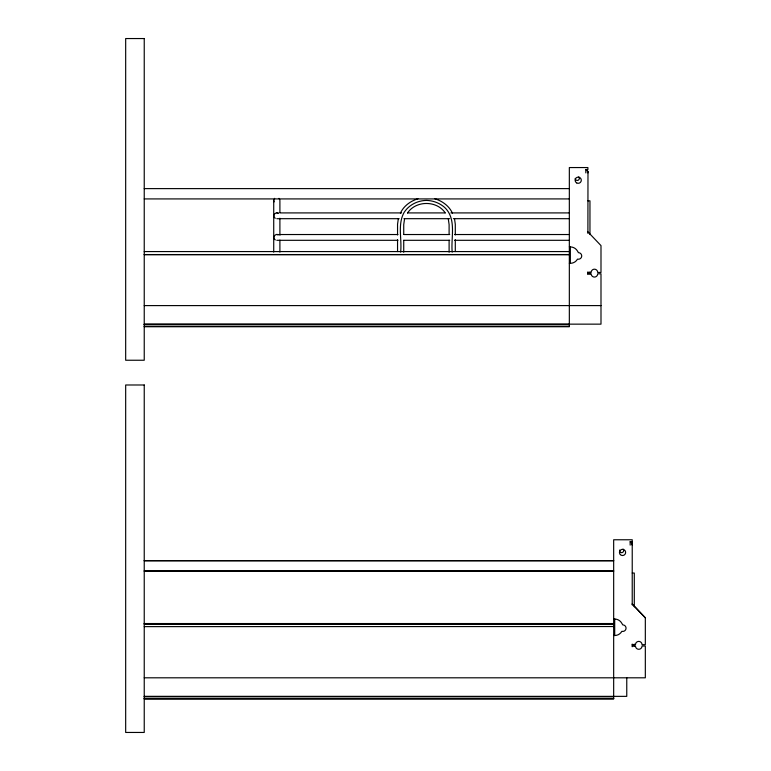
<?xml version="1.0" encoding="UTF-8"?>
<svg xmlns="http://www.w3.org/2000/svg" width="771" height="771" viewBox="0 0 771 771"><rect width="100%" height="100%" fill="white"/><g stroke="black" fill="none" stroke-linecap="round" stroke-linejoin="round"><path stroke-width="1.16" d="M588.003 172.164C588.003 173.735 588.003 169.427 586.191 169.601M632.345 544.374C632.172 546.138 632.538 542.331 631.189 542.148M273.724 252.117L273.724 200.402L274.63 198.34M398.347 218.607L397.547 224.265L397.547 234.953M404.534 218.983L403.734 224.64L403.734 234.239M400.428 213.143C403.647 206.011 410.558 201 417.949 198.793M407.522 213.008C415.897 200.296 436.945 200.296 445.32 213.008M278.206 212.912C274.9 211.726 271.864 216.458 275.276 218.299M278.206 234.529C274.9 233.343 271.864 238.075 275.276 239.916M585.835 172.906L585.835 169.504L587.897 169.504L587.897 167.558L569.335 167.558L569.335 326.731L144.235 326.731M144.235 188.616L569.335 188.616M144.235 198.918L569.335 198.918M587.897 200.836L589.96 200.836L589.96 234.548M279.844 212.912L401.566 212.912M407.551 212.912L444.925 212.912M450.89 212.912L568.988 212.912M276.828 218.685L399.156 218.685M403.937 218.685L449.686 218.685M453.358 218.685L568.988 218.685M279.844 234.529L397.952 234.529M403.937 234.529L449.744 234.529M454.562 234.529L568.988 234.529M276.828 240.301L397.952 240.301M403.937 240.301L449.744 240.301M454.562 240.301L568.988 240.301M569.335 246.836L570.367 246.836M144.235 251.568L569.335 251.568M144.235 254.555L569.335 254.555M144.235 254.652L569.335 254.652M569.335 263.2L570.367 263.2M587.897 272.452L591.155 272.452A3.277 3.277 0 0 1 594.431 269.185A3.277 3.277 0 0 1 597.698 272.452L600.995 272.452L600.995 245.602L587.897 231.84M587.897 273.801L591.155 273.801A3.277 3.277 0 0 0 594.431 277.078A3.277 3.277 0 0 0 597.698 273.801L600.995 273.801L600.995 324.148L144.235 324.148M144.235 305.595L600.995 305.595M144.235 324.36L569.335 324.36M144.235 324.668L569.335 324.668M144.235 326.422L569.335 326.422M630.167 545.116L630.167 541.714L632.23 541.714M144.235 560.594L613.668 560.594M144.235 560.825L613.668 560.825M144.235 570.906L613.668 570.906M144.235 571.128L613.668 571.128M632.23 573.046L634.292 573.046L634.292 606.767M613.668 619.046L614.699 619.046A8.182 8.182 0 0 1 621.792 623.238L622.775 624.886A3.277 3.277 0 0 1 626.023 628.587A3.277 3.277 0 0 1 621.927 631.324L621.792 631.42A8.182 8.182 0 0 1 614.699 635.516M144.235 623.546L613.668 623.546M144.235 623.855L613.668 623.778M144.235 624.086L613.668 624.086M144.235 626.63L613.668 626.534M613.668 635.41L614.699 635.41M632.23 644.662L635.487 644.662A3.277 3.277 0 0 1 638.764 641.395A3.277 3.277 0 0 1 642.041 644.662L645.327 644.662L645.327 617.812L632.23 604.05L645.327 617.812M632.23 646.011L635.487 646.011A3.277 3.277 0 0 0 638.764 649.288A3.277 3.277 0 0 0 642.041 646.011L645.327 646.011L645.327 677.805L144.235 677.805M144.235 696.338L626.765 696.367L626.765 677.805M144.235 696.647L613.668 696.647M144.235 698.401L613.668 698.401M144.235 698.709L613.668 698.632M144.235 698.94L613.668 698.94L613.668 539.767L632.23 539.767L632.23 604.888M276.828 212.912L278.37 213.297M276.828 234.529L278.37 234.914M434.892 198.793C442.284 201 449.194 206.011 452.404 213.143M585.835 169.504L587.338 170.911L587.897 172.906M630.167 541.714L631.68 543.131L632.23 545.116M278.996 198.34L279.806 199.65M274.139 201.857L273.724 200.402M587.984 171.798L587.897 233.353M454.495 218.607L455.295 224.265L455.295 234.953M448.308 218.983L449.108 224.64L449.108 234.239M634.292 644.093L634.292 646.493M632.23 644.093L632.23 646.724M614.699 618.795L614.699 635.651M589.96 271.884L589.96 274.283M587.897 271.884L587.897 274.515M570.367 246.585L570.367 263.441M455.295 239.694L455.295 251.568M452.201 252.117C450.736 237.458 456.904 219.003 444.645 207.447C439.595 203.004 433.129 200.585 426.421 200.402C417.564 200.556 408.948 204.932 404.1 212.43C397.373 224.515 402.077 239.049 400.641 252.117M449.108 240.244L449.108 252.233M403.734 240.244L403.734 252.233M397.547 239.694L397.547 251.568M279.902 200.402L279.902 212.43M279.902 218.232L279.902 235.28M279.902 240.089L279.902 252.117M578.732 176.916A2.062 2.062 0 0 1 578.067 180.279A2.062 2.062 0 0 1 575.214 178.38M570.367 263.306A8.182 8.182 0 0 0 577.46 259.21L577.595 259.114A3.277 3.277 0 0 0 581.691 256.377A3.277 3.277 0 0 0 578.443 252.676L577.46 251.028A8.182 8.182 0 0 0 570.367 246.932M623.074 549.125A2.062 2.062 0 0 1 622.149 552.576A2.062 2.062 0 0 1 619.624 550.051M144.235 38.55L125.673 38.55L125.673 360.24L144.235 360.24L144.235 38.55M144.235 384.989L125.673 384.989L125.673 732.45L144.235 732.45L144.235 384.989M576.66 182.9A3.094 3.094 0 0 0 581.305 180.221A3.094 3.094 0 0 0 576.66 177.542A3.094 3.094 0 0 0 576.66 182.9M620.356 554.619A3.094 3.094 0 0 0 625.532 553.231A3.094 3.094 0 0 0 621.744 549.444A3.094 3.094 0 0 0 620.356 554.619"/></g></svg>
